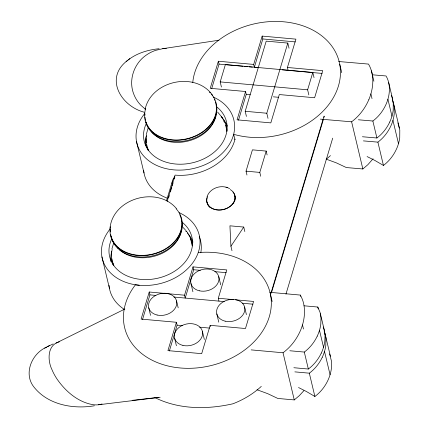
<?xml version="1.0" encoding="UTF-8"?>
<svg xmlns="http://www.w3.org/2000/svg" width="429" height="429" viewBox="0 0 429 429"><rect width="100%" height="100%" fill="white"/><g stroke="black" fill="none" stroke-linecap="round" stroke-linejoin="round"><path stroke-width="0.64" d="M172.013 183.467L172.801 179.794L174.828 176.265M109.958 228.587C112.495 198.219 157.4 185.607 176.491 208.628M146.214 134.727L148.316 127.392M111.926 248.863L113.749 242.776M145.088 109.325C151.324 80.432 195.828 70.919 212.752 95.49M166.516 200.681L172.415 180.984M167.181 201.394L175.053 175.112A49.866 37.972 -13.4 0 0 235.033 139.028M168.683 197.581L169.262 195.656M170.41 191.811L171.756 187.323M172.142 186.041L173.102 182.834M174.254 178.99L174.828 177.07M218.967 301.12L218.286 298.252L226.775 269.921L193.023 266.87L193.704 269.734L185.215 298.064L184.534 295.2L149.228 292.01L141.114 319.09L176.421 322.281L177.102 325.15L169.369 350.96M257.663 67.589L254.354 67.289L253.673 64.425L218.366 61.234L210.253 88.315L245.56 91.506L246.241 94.375L238.508 120.184M142.551 319.439L149.909 294.873L149.228 292.01M211.69 88.664L219.047 64.098L218.366 61.234M221.418 87.033L220.195 81.901L225.386 64.57L312.811 72.474L314.033 77.606M176.421 322.281L167.932 350.611L201.684 353.668L210.172 325.332L245.479 328.528L253.593 301.442L235.607 299.817M184.534 295.2L193.023 266.87M245.56 91.506L237.071 119.836L270.822 122.887L279.311 94.557L314.618 97.753L322.731 70.667L287.425 67.476L295.913 39.146L262.162 36.095L253.673 64.425M254.354 67.289L262.843 38.959L262.162 36.095M246.418 116.415L245.195 111.283L266.211 41.136L287.811 43.088L289.033 48.22M246.959 175.016L246.042 171.166L252.429 149.844L266.189 151.088L267.106 154.933M268.018 118.372L266.795 113.235L287.811 43.088M260.714 176.26L259.797 172.41L266.189 151.088M308.842 94.938L307.62 89.806L312.811 72.474M270.42 295.007L324.002 116.157M271.541 292.471L323.396 119.391M323.97 117.471L324.356 116.184M285.961 294.128L332.7 138.159M207.062 196.707C209.953 187.848 221.761 184.046 229.628 188.647M368.902 99.474C365.197 108.242 359.245 116.098 351.614 121.815L320.383 119.128M389.746 122.04C386.829 128.282 382.437 133.859 376.909 137.993L362.425 136.749M317.24 336.154C314.28 342.385 309.851 347.946 304.3 352.064L289.832 350.756M321.283 353.126C318.323 359.357 313.894 364.918 308.344 369.031L293.876 367.723M322.27 357.271C319.31 363.502 314.886 369.063 309.33 373.182L294.862 371.873M230.92 246.225L243.758 227.064L229.933 225.815L230.92 246.225L231.987 250.718M373.096 158.762L367.9 164.656L362.848 168.972L346.348 167.551L336.282 162.838L326.603 159.293M303.893 390.647L299.34 395.629L294.267 399.925L277.783 398.439L267.728 393.677L257.019 389.752M127.617 60.398C104.081 77.842 120.822 106.14 144.332 112.253M128.223 59.926C137.023 53.078 148.15 49.791 159.127 48.729M126.121 61.578L129.853 58.639M358.381 119.777L372.865 121.021C378.394 116.886 382.786 111.309 385.703 105.067A57.813 44.026 -13.4 0 0 387.913 99.222A57.813 44.026 -13.4 0 0 389.151 93.297C389.881 87.398 389.13 81.14 386.046 75.971L372.222 74.785M363.411 140.894L377.901 142.138C383.424 138.004 387.816 132.427 390.739 126.19A57.813 44.026 -13.4 0 0 392.943 120.34A57.813 44.026 -13.4 0 0 394.181 114.414L394.246 106.757L392.374 99.608M367.074 156.558L374.903 160.467L383.446 165.433C388.974 161.299 393.366 155.716 396.283 149.48A57.813 44.026 -13.4 0 0 398.493 143.635A57.813 44.026 -13.4 0 0 399.731 137.704L399.796 130.046L397.919 122.898M251.174 349.887L283.033 352.767C290.696 347.077 296.696 339.248 300.466 330.491A74.41 56.666 -13.4 0 0 302.493 324.898A74.41 56.666 -13.4 0 0 303.834 319.246C305.25 311.116 304.552 302.306 300.316 295.077L269.787 292.315M298.53 387.532L306.344 391.473L314.881 396.471C320.431 392.358 324.86 386.797 327.82 380.566A57.813 44.026 -13.4 0 0 331.349 368.795L331.467 361.138L329.644 353.973M46.589 347.12C31.44 353.689 22.871 374.485 34.636 387.891C48.745 404.997 73.509 409.309 94.423 405.77M47.673 346.535L53.175 343.908M44.643 348.192L49.657 345.442M56.001 343.13L124.85 309.036M59.299 341.827C47.19 344.932 47.431 360.435 51.947 369.605A47.297 29.124 39.2 0 0 57.073 379.118C65.573 391.377 78.062 402.252 93.19 404.713A29.07 17.9 39.2 0 0 100.938 404.322L102.07 403.93M219.015 40.219L162.698 48.697L155.561 50.375A47.297 41.527 55.7 0 0 146.139 55.196C134.079 63.46 128.346 79.955 133.623 93.747A29.07 25.526 55.7 0 0 138.583 102.665L140.733 105.159L145.495 109.325M158.719 397.345L132.121 400.348M98.488 404.778L160.13 397.275M162.698 48.697L166.366 48.391M338.604 61.513L368.506 64.082C372.796 71.284 373.562 80.084 372.195 88.224A74.41 56.666 -13.4 0 1 368.913 99.453M262.843 38.959L295.27 41.892M219.047 64.098L243.029 66.264M244.364 66.388L247.694 66.688M249.024 66.811L252.359 67.112M282.153 69.804L322.082 73.413M220.195 81.901L307.62 89.806M246.241 94.375L250.214 94.734M273.375 96.825L278.668 97.308M245.195 111.283L266.795 113.235M246.042 171.166L259.797 172.41M193.704 269.734L200.322 270.334M214.881 271.648L226.131 272.667M303.979 305.791L317.787 307.041L320.029 312.312L324.437 330.721L325.053 335.215L324.812 341.355A57.813 44.026 -13.4 0 1 321.3 353.083M218.286 298.252L233.607 299.635M149.909 294.873L155.904 295.415M173.89 297.045L224.297 301.598M242.283 303.228L252.944 304.188M177.102 325.15L182.4 325.627M199.603 327.182L209.529 328.083M139.237 285.258L135.451 284.792A74.796 56.96 -13.4 0 0 169.332 366.296A74.796 56.96 -13.4 0 0 269.857 314.709A74.796 56.96 -13.4 0 0 198.225 252.579M225.97 187.167L226.276 187.264M227.118 187.527L227.467 187.634M154.89 397.592C178.823 409.609 207.228 409.62 232.883 403.796A74.796 56.96 -13.4 0 0 261.299 386.384M217.669 112.13L222.571 117.927M183.103 227.515L185.301 229.815M186.1 230.786L188.004 233.312M391.382 95.463L391.741 96.359M323.278 326.984L324.437 330.721M324.093 330.684L325.917 337.843L325.799 345.506A57.813 44.026 -13.4 0 1 322.286 357.228M391.918 96.804L393.259 102.606L393.195 110.264A57.813 44.026 -13.4 0 1 389.763 121.997M339.741 64.302L341.752 72.699M270.602 295.077L272.147 301.539M388.701 82.668L392.744 99.635M393.162 101.893L399.399 128.046M387.913 99.222L391.956 116.195M392.943 120.34L398.493 143.635M370.892 93.881L372.018 98.595M372.865 121.021L376.909 137.993M377.901 142.138L383.446 165.433M351.614 121.815L362.848 168.972M287.425 67.476L288.106 70.34M324.866 332.968L330.416 356.263M317.787 307.041L318.238 308.928M319.487 330.314L323.53 347.286M324.517 351.431L330.067 374.726M300.316 295.077L300.622 296.369M302.493 324.898L303.475 329.027M304.3 352.064L308.344 369.031M309.33 373.182L314.881 396.471M234.947 139.693L233.66 134.293A74.796 56.96 -13.4 0 0 336.481 91.398A74.796 56.96 -13.4 0 0 281.204 21.606A74.796 56.96 -13.4 0 0 192.755 82.636M283.033 352.767L294.267 399.925M243.758 227.064L244.83 231.553M244.6 307.041L246.407 314.613M218.747 276.651L220.704 284.856M216.817 313.953L218.769 322.152M210.172 325.332L210.446 326.48M190.964 283.564L192.916 291.763M202.386 331.274L204.338 339.473M176.534 300.885L178.185 307.824M136.519 141.538L144.005 172.978M174.598 338.181L176.405 345.753M148.745 307.797L150.552 315.369M101.946 256.928L109.438 288.363M371.428 70.823L373.895 81.22M320.393 313.749L321.01 318.248L320.769 324.388A57.813 44.026 -13.4 0 1 317.256 336.111M232.936 191.972A14.286 10.881 -13.4 0 1 223.096 209.54A14.286 10.881 -13.4 0 1 207.164 197.64M230.228 189.57A14.43 10.988 -13.4 0 1 232.797 203.861A14.43 10.988 -13.4 0 1 214.623 209.475A14.43 10.988 -13.4 0 1 207.379 196.632M234.77 195.613A14.286 10.881 -13.4 0 1 234.786 200.81M233.961 202.794A14.286 10.881 -13.4 0 1 233.349 203.796M209.84 207.341A14.286 10.881 -13.4 0 1 207.073 202.472M179.118 212.634A49.866 37.972 -13.4 0 1 191.216 264.827A49.866 37.972 -13.4 0 1 122.78 281.134A49.866 37.972 -13.4 0 1 110.038 229.091M330.437 155.609A74.796 56.96 -13.4 0 1 326.147 159.309M213.261 97.056A49.866 37.972 -13.4 0 1 225.981 149.195A49.866 37.972 -13.4 0 1 157.491 165.809A49.866 37.972 -13.4 0 1 144.605 113.701M199.276 236.545A49.866 37.972 -13.4 0 1 200.804 252.778M179.778 214.72A36.143 27.526 -13.4 0 1 154.692 253.539A36.143 27.526 -13.4 0 1 110.746 234.684M110.425 231.992A36.143 27.526 -13.4 0 1 110.441 229.327M176.105 208.773A36.513 27.805 -13.4 0 1 154.086 254A36.513 27.805 -13.4 0 1 110.409 226.716M181.027 231.826A35.012 26.662 -13.4 0 1 155.207 255.984A35.012 26.662 -13.4 0 1 119.407 249.657M118.157 248.418A35.012 26.662 -13.4 0 1 117.38 247.554M182.127 223.241A36.143 27.526 -13.4 0 1 150.493 256.258A36.143 27.526 -13.4 0 1 111.132 236.315M181.66 220.554A36.143 27.526 -13.4 0 1 181.891 221.637M190.31 238.787A40.637 30.947 -13.4 0 1 191.999 245.383M113.857 265.444A40.637 30.947 -13.4 0 1 111.985 258.88M187.414 233.006A41.055 31.263 -13.4 0 1 192.465 245.93M113.465 265.583A41.055 31.263 -13.4 0 1 112.178 249.399M185.425 230.7A41.055 31.263 -13.4 0 1 186.197 231.531M113.379 264.924A40.637 30.947 -13.4 0 1 112.875 263.127M215.39 101.946A36.143 27.526 -13.4 0 1 189.232 138.165A36.143 27.526 -13.4 0 1 145.994 121.975M145.544 120.377A36.143 27.526 -13.4 0 1 145.029 117.155M144.959 115.283A36.143 27.526 -13.4 0 1 145.007 113.942M214.344 99.335A36.143 27.526 -13.4 0 1 214.806 100.365M211.481 94.289A36.513 27.805 -13.4 0 1 186.331 139.194A36.513 27.805 -13.4 0 1 145.597 108.784M209.368 92.096A36.513 27.805 -13.4 0 1 210.248 92.948M215.717 115.83A35.012 26.662 -13.4 0 1 188.406 140.975A35.012 26.662 -13.4 0 1 151.952 132.17M216.463 106.253A36.143 27.526 -13.4 0 1 186.813 140.519A36.143 27.526 -13.4 0 1 145.935 122.013M225.536 125.182A40.637 30.947 -13.4 0 1 226.668 131.21M148.691 150.638A40.637 30.947 -13.4 0 1 146.75 144.696M146.482 142.889A40.637 30.947 -13.4 0 1 146.407 138.669M223.772 121.096A40.637 30.947 -13.4 0 1 224.362 122.244M221.139 116.575A41.055 31.263 -13.4 0 1 227.075 131.156M148.037 150.198A41.055 31.263 -13.4 0 1 146.369 135.73M167.358 198.209A49.866 37.972 -13.4 0 1 143.656 170.511M145.49 145.758A42.278 32.196 -13.4 0 1 146.509 135.376M222.018 117.718A42.278 32.196 -13.4 0 1 227.295 126.099M216.227 106.489A42.278 32.196 -13.4 0 1 217.776 148.793A42.278 32.196 -13.4 0 1 164.13 161.529A42.278 32.196 -13.4 0 1 146.541 123.037M124.399 309.443A49.866 37.972 -13.4 0 1 109.036 285.28M110.998 261.776A42.278 32.196 -13.4 0 1 111.771 251.351M188.224 233.977A42.278 32.196 -13.4 0 1 192.953 242.101M182.137 222.249A42.278 32.196 -13.4 0 1 183.07 264.323A42.278 32.196 -13.4 0 1 129.805 277.005A42.278 32.196 -13.4 0 1 111.685 239.017M199.313 290.792A14.318 10.902 -13.4 0 0 218.908 277.413A14.318 10.902 -13.4 0 0 196.348 272.12A14.318 10.902 -13.4 0 0 199.313 290.792M182.947 345.409A14.318 10.902 -13.4 0 0 202.542 332.035A14.318 10.902 -13.4 0 0 179.987 326.737A14.318 10.902 -13.4 0 0 182.947 345.409M225.166 321.176A14.318 10.902 -13.4 0 0 244.761 307.802A14.318 10.902 -13.4 0 0 222.206 302.504A14.318 10.902 -13.4 0 0 225.166 321.176M157.094 315.025A14.318 10.902 -13.4 0 0 176.689 301.646A14.318 10.902 -13.4 0 0 154.134 296.348A14.318 10.902 -13.4 0 0 157.094 315.025"/></g></svg>
